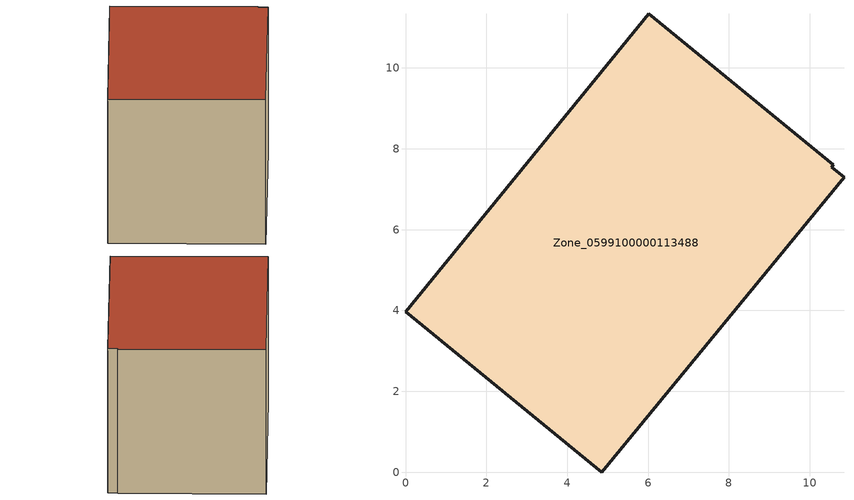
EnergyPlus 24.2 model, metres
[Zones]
Zone_0599100000113488
 floor ground (C_G): 0,3.97 6.02,11.34 10.58,7.6 10.54,7.54 10.85,7.3 4.85,0 z0
 wall outside (C_F): 6.02,11.34 0,3.97 4.85,0 10.85,7.3 10.54,7.54 10.58,7.6 6.02,11.34 z0:6.19
 roof outside (C_R): 0,3.97 4.85,0 10.85,7.3 10.54,7.54 10.58,7.6 6.02,11.34 z6.19
[BUILDING]
Pand.0599100000113488: North Axis=0; Terrain=City; Loads Convergence Tolerance Value=0.04; Temperature Convergence Tolerance Value=0.4; Solar Distribution=FullExterior; Maximum Number of Warmup Days=25; Minimum Number of Warmup Days=1
[Site:Location]
Rotterdam.The.Hague.AP_ZH_NLD Design_Conditions: Latitude=51.96; Longitude=4.45; Time Zone=1; Elevation=-4.5
[SITE:GROUNDTEMPERATURE:BUILDINGSURFACE]
18, 18, 18, 18, 18, 18, 18, 18, 18, 18, 18, 18
[MATERIAL] Thermal Absorptance=0.9; Solar Absorptance=0.7; Visible Absorptance=0.7
Name | Roughness | Thickness | Conductivity | Density | Specific Heat
G.TC.1946-1964 | MediumSmooth | 0.15 | 1 | 540 | 1210
F.TC.1946-1964 | Rough | 0.3 | 0.857143 | 1920 | 840
R.TC.1946-1964 | MediumRough | 0.2 | 0.235294 | 1500 | 1000
[CONSTRUCTION]
C_G: G.TC.1946-1964
C_F: F.TC.1946-1964
C_R: R.TC.1946-1964
[ZONE]
Zone_0599100000113488: Type=1; Multiplier=1; Ceiling Height=Autocalculate; Volume=Autocalculate; Floor Area=autocalculate; Part of Total Floor Area=Yes
[ZONEINFILTRATION:DESIGNFLOWRATE]
Infil_Zone_0599100000113488: Zone or ZoneList or Space or SpaceList=Zone_0599100000113488; Schedule=AlwaysOn; Design Flow Rate Calculation Method=Flow/Area; Flow Rate per Floor Area=0.003; Constant Term Coefficient=1; Temperature Term Coefficient=0; Velocity Term Coefficient=0; Velocity Squared Term Coefficient=0
[HVACTEMPLATE:ZONE:IDEALLOADSAIRSYSTEM]
Zone_0599100000113488: Maximum Heating Supply Air Temperature=50; Minimum Cooling Supply Air Temperature=13; Maximum Heating Supply Air Humidity Ratio=0.0156; Minimum Cooling Supply Air Humidity Ratio=0.0077; Heating Limit=NoLimit; Cooling Limit=NoLimit; Dehumidification Control Type=ConstantSensibleHeatRatio; Cooling Sensible Heat Ratio=0.7; Dehumidification Setpoint=60; Humidification Control Type=None; Humidification Setpoint=30; Outdoor Air Method=None; Outdoor Air Flow Rate per Person=0.00944; Outdoor Air Flow Rate per Zone Floor Area=0; Outdoor Air Flow Rate per Zone=0; Demand Controlled Ventilation Type=None; Outdoor Air Economizer Type=NoEconomizer; Heat Recovery Type=None; Sensible Heat Recovery Effectiveness=0.7; Latent Heat Recovery Effectiveness=0.65
[ZONECONTROL:THERMOSTAT]
ThermostatControl_Zone_0599100000113488: Zone or ZoneList=Zone_0599100000113488; Control Type Schedule=DualSetpointControlType; Control 1=Thermostat_Zone_0599100000113488; Temperature Difference Between Cutout And Setpoint=0
[THERMOSTATSETPOINT:DUALSETPOINT]
Thermostat_Zone_0599100000113488: Heating Setpoint Temperature Schedule=HeatingSetpoint_Zone_0599100000113488; Cooling Setpoint Temperature Schedule=CoolingSetpoint_Zone_0599100000113488
[SCHEDULE:COMPACT]
HeatingSetpoint_Zone_0599100000113488: Through: 12/31, For: AllDays, Until: 24:00, 21
CoolingSetpoint_Zone_0599100000113488: Through: 12/31, For: AllDays, Until: 24:00, 24
DualSetpointControlType: Through: 12/31, For: AllDays, Until: 24:00, 4
AlwaysOn: Through: 12/31, For: AllDays, Until: 24:00, 1
